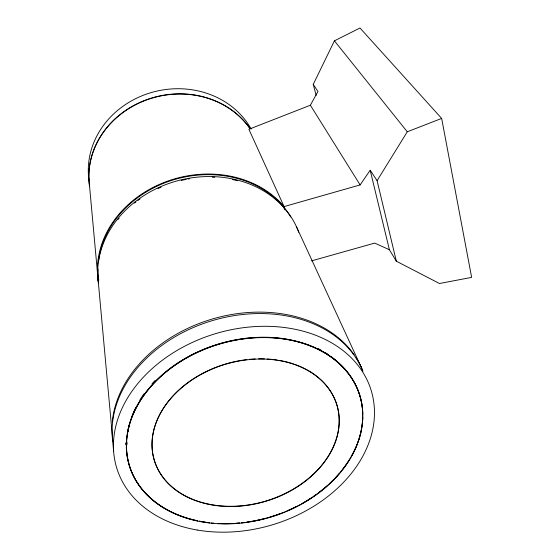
<?xml version="1.0" encoding="UTF-8"?>
<svg xmlns="http://www.w3.org/2000/svg" width="560" height="560" viewBox="0 0 560 560"><rect width="100%" height="100%" fill="white"/><g stroke="black" fill="none" stroke-linecap="round" stroke-linejoin="round"><path stroke-width="0.84" d="M313.243 84.392L334.425 40.824L359.989 28L441.658 118.426L471.639 277.382L439.467 283.507L396.333 261.198L389.396 249.732L370.181 170.226L360.122 184.919L284.074 206.591L248.885 129.269L310.366 105.231L317.947 91.476L313.243 84.392L316.141 95.354M396.333 261.198L377.09 180.649L407.281 131.789L441.658 118.426M311.605 260.862L374.703 243.096L389.396 249.732M334.425 40.824L407.281 131.789M370.181 170.226L377.09 180.649M310.366 105.231L360.122 184.919M296.45 226.737L361.004 366.765M98.651 283.584A103.271 87.276 -15 0 1 161.847 183.358A103.271 87.276 -15 0 1 284.046 206.521L284.564 208.201A101.22 84.931 -4.1 0 1 290.766 217.07M98.224 281.057L89.607 186.746A87.353 78.26 -12.7 0 1 146.93 99.813A87.353 78.26 -12.7 0 1 250.11 128.786M112.868 441.427L98.49 283.997A103.768 87.535 -15 0 1 178.829 180.432A103.768 87.535 -15 0 1 298.711 232.246M112.308 436.954L113.638 451.556M89.544 186.221A87.311 78.239 -12.7 0 1 147.084 99.526A87.311 78.239 -12.7 0 1 250.075 128.66M89.719 184.338A86.289 77.602 -12.5 0 1 89.397 182.686M88.998 180.18A86.289 77.602 -12.5 0 1 88.683 177.66M88.522 175.973A86.289 77.602 -12.5 0 1 151.585 92.47A86.289 77.602 -12.5 0 1 251.202 129.08M98.77 280.189A102.627 86.73 -15 0 1 98.063 269.045M98.56 261.198A102.627 86.73 -15 0 1 175.35 179.291A102.627 86.73 -15 0 1 284.536 208.131M118.048 219.499A103.117 86.982 -15 0 1 119.112 218.197M134.519 203.098A103.117 86.982 -15 0 1 135.891 202.013M137.914 200.48A103.117 86.982 -15 0 1 139.993 198.982M157.99 188.559A103.117 86.982 -15 0 1 161.056 187.18M181.223 180.467A103.117 86.982 -15 0 1 186.284 179.375M188.006 179.053A103.117 86.982 -15 0 1 189.735 178.759M212.24 177.205A103.117 86.982 -15 0 1 214.809 177.303M232.463 179.557A103.117 86.982 -15 0 1 237.51 180.747M284.004 208.684A103.117 86.982 -15 0 1 285.096 209.965M112.301 421.785A130.263 98.805 -16.7 0 1 215.005 318.248A130.263 98.805 -16.7 0 1 354.13 354.739M356.076 357.672A130.263 98.805 -16.7 0 1 362.607 370.552M125.888 444.731A118.405 89.775 -16.8 0 1 125.517 443.002M112.546 439.53A130.543 98.903 -16.8 0 1 216.125 319.536A130.543 98.903 -16.8 0 1 362.971 371.231M127.197 434.035A120.477 90.286 -16.9 0 1 250.481 337.806A120.477 90.286 -16.9 0 1 362.747 413.462M362.761 416.864A120.477 90.286 -16.9 0 1 361.851 427.098M361.403 429.667A120.477 90.286 -16.9 0 1 358.015 441.931M357.119 444.318A120.477 90.286 -16.9 0 1 351.764 455.658M349.65 459.277A120.477 90.286 -16.9 0 1 342.881 469.077M339.024 473.802A120.477 90.286 -16.9 0 1 330.134 483.084M327.6 485.408A120.477 90.286 -16.9 0 1 319.095 492.415M315.714 494.907A120.477 90.286 -16.9 0 1 313.642 496.356M312.242 497.301A120.477 90.286 -16.9 0 1 302.855 503.097M296.037 506.744A120.477 90.286 -16.9 0 1 288.239 510.398M280.994 513.345A120.477 90.286 -16.9 0 1 270.305 516.971M264.425 518.616A120.477 90.286 -16.9 0 1 250.838 521.514M248.269 521.92A120.477 90.286 -16.9 0 1 246.547 522.172M243.971 522.508A120.477 90.286 -16.9 0 1 241.395 522.802M239.68 522.977A120.477 90.286 -16.9 0 1 236.257 523.257M229.418 523.593A120.477 90.286 -16.9 0 1 217.539 523.418M209.678 522.753A120.477 90.286 -16.9 0 1 207.942 522.543M205.352 522.193A120.477 90.286 -16.9 0 1 199.409 521.178M197.736 520.842A120.477 90.286 -16.9 0 1 126.637 452.13M126.49 450.38A120.477 90.286 -16.9 0 1 126.952 435.757M127.029 444.535A119.252 89.495 -16.9 0 1 127.029 442.022M127.911 431.907A119.252 89.495 -16.9 0 1 129.626 423.801M131.915 416.549A119.252 89.495 -16.9 0 1 135.863 407.379M139.944 399.98A119.252 89.495 -16.9 0 1 144.109 393.673M152.061 383.747A119.252 89.495 -16.9 0 1 154.938 380.646M317.618 348.355A119.252 89.495 -16.9 0 1 321.356 350.336M324.968 352.464A119.252 89.495 -16.9 0 1 327.873 354.34M331.359 356.811A119.252 89.495 -16.9 0 1 335.937 360.486M340.914 365.155A119.252 89.495 -16.9 0 1 343.812 368.284M166.838 509.6A120.386 90.209 -16.9 0 1 195.454 353.164A120.386 90.209 -16.9 0 1 362.719 415.142M362.684 417.697A120.386 90.209 -16.9 0 1 341.614 470.708M341.068 471.38A120.386 90.209 -16.9 0 1 335.601 477.638M333.263 480.06A120.386 90.209 -16.9 0 1 301.329 503.993M300.58 504.406A120.386 90.209 -16.9 0 1 285.117 511.763M284.326 512.085A120.386 90.209 -16.9 0 1 268.821 517.447M267.988 517.685A120.386 90.209 -16.9 0 1 251.153 521.5M250.306 521.64A120.386 90.209 -16.9 0 1 246.911 522.158M245.203 522.389A120.386 90.209 -16.9 0 1 241.794 522.795M239.232 523.054A120.386 90.209 -16.9 0 1 235.823 523.327M234.122 523.432A120.386 90.209 -16.9 0 1 218.078 523.481M213.885 523.194A120.386 90.209 -16.9 0 1 211.281 522.956M209.552 522.767A120.386 90.209 -16.9 0 1 203.546 521.941M201.852 521.654A120.386 90.209 -16.9 0 1 199.332 521.185M197.666 520.849A120.386 90.209 -16.9 0 1 167.566 509.999M308.266 370.573A95.375 71.407 -16.9 0 1 317.534 469.966A95.375 71.407 -16.9 0 1 188.664 497.553A95.375 71.407 -16.9 0 1 169.057 400.372M169.596 399.721A95.375 71.407 -16.9 0 1 246.855 359.632M249.382 359.366A95.375 71.407 -16.9 0 1 255.255 358.953M258.587 358.841A95.375 71.407 -16.9 0 1 264.474 358.89M267.043 359.002A95.375 71.407 -16.9 0 1 271.299 359.324M272.986 359.499A95.375 71.407 -16.9 0 1 277.144 360.045M278.782 360.311A95.375 71.407 -16.9 0 1 293.636 364.014M294.413 364.287A95.375 71.407 -16.9 0 1 307.552 370.167M197.176 530.019A133.007 99.715 -16.9 0 0 372.883 397.089A133.007 99.715 -16.9 0 0 161.812 360.661A133.007 99.715 -16.9 0 0 197.176 530.019M203.014 522.074A120.421 90.216 -16.9 0 0 361.228 401.03A120.421 90.216 -16.9 0 0 169.659 369.187A120.421 90.216 -16.9 0 0 203.014 522.074M208.285 504.252A95.403 71.421 -16.9 0 0 338.653 412.748A95.403 71.421 -16.9 0 0 189.973 381.325A95.403 71.421 -16.9 0 0 208.285 504.252"/></g></svg>
